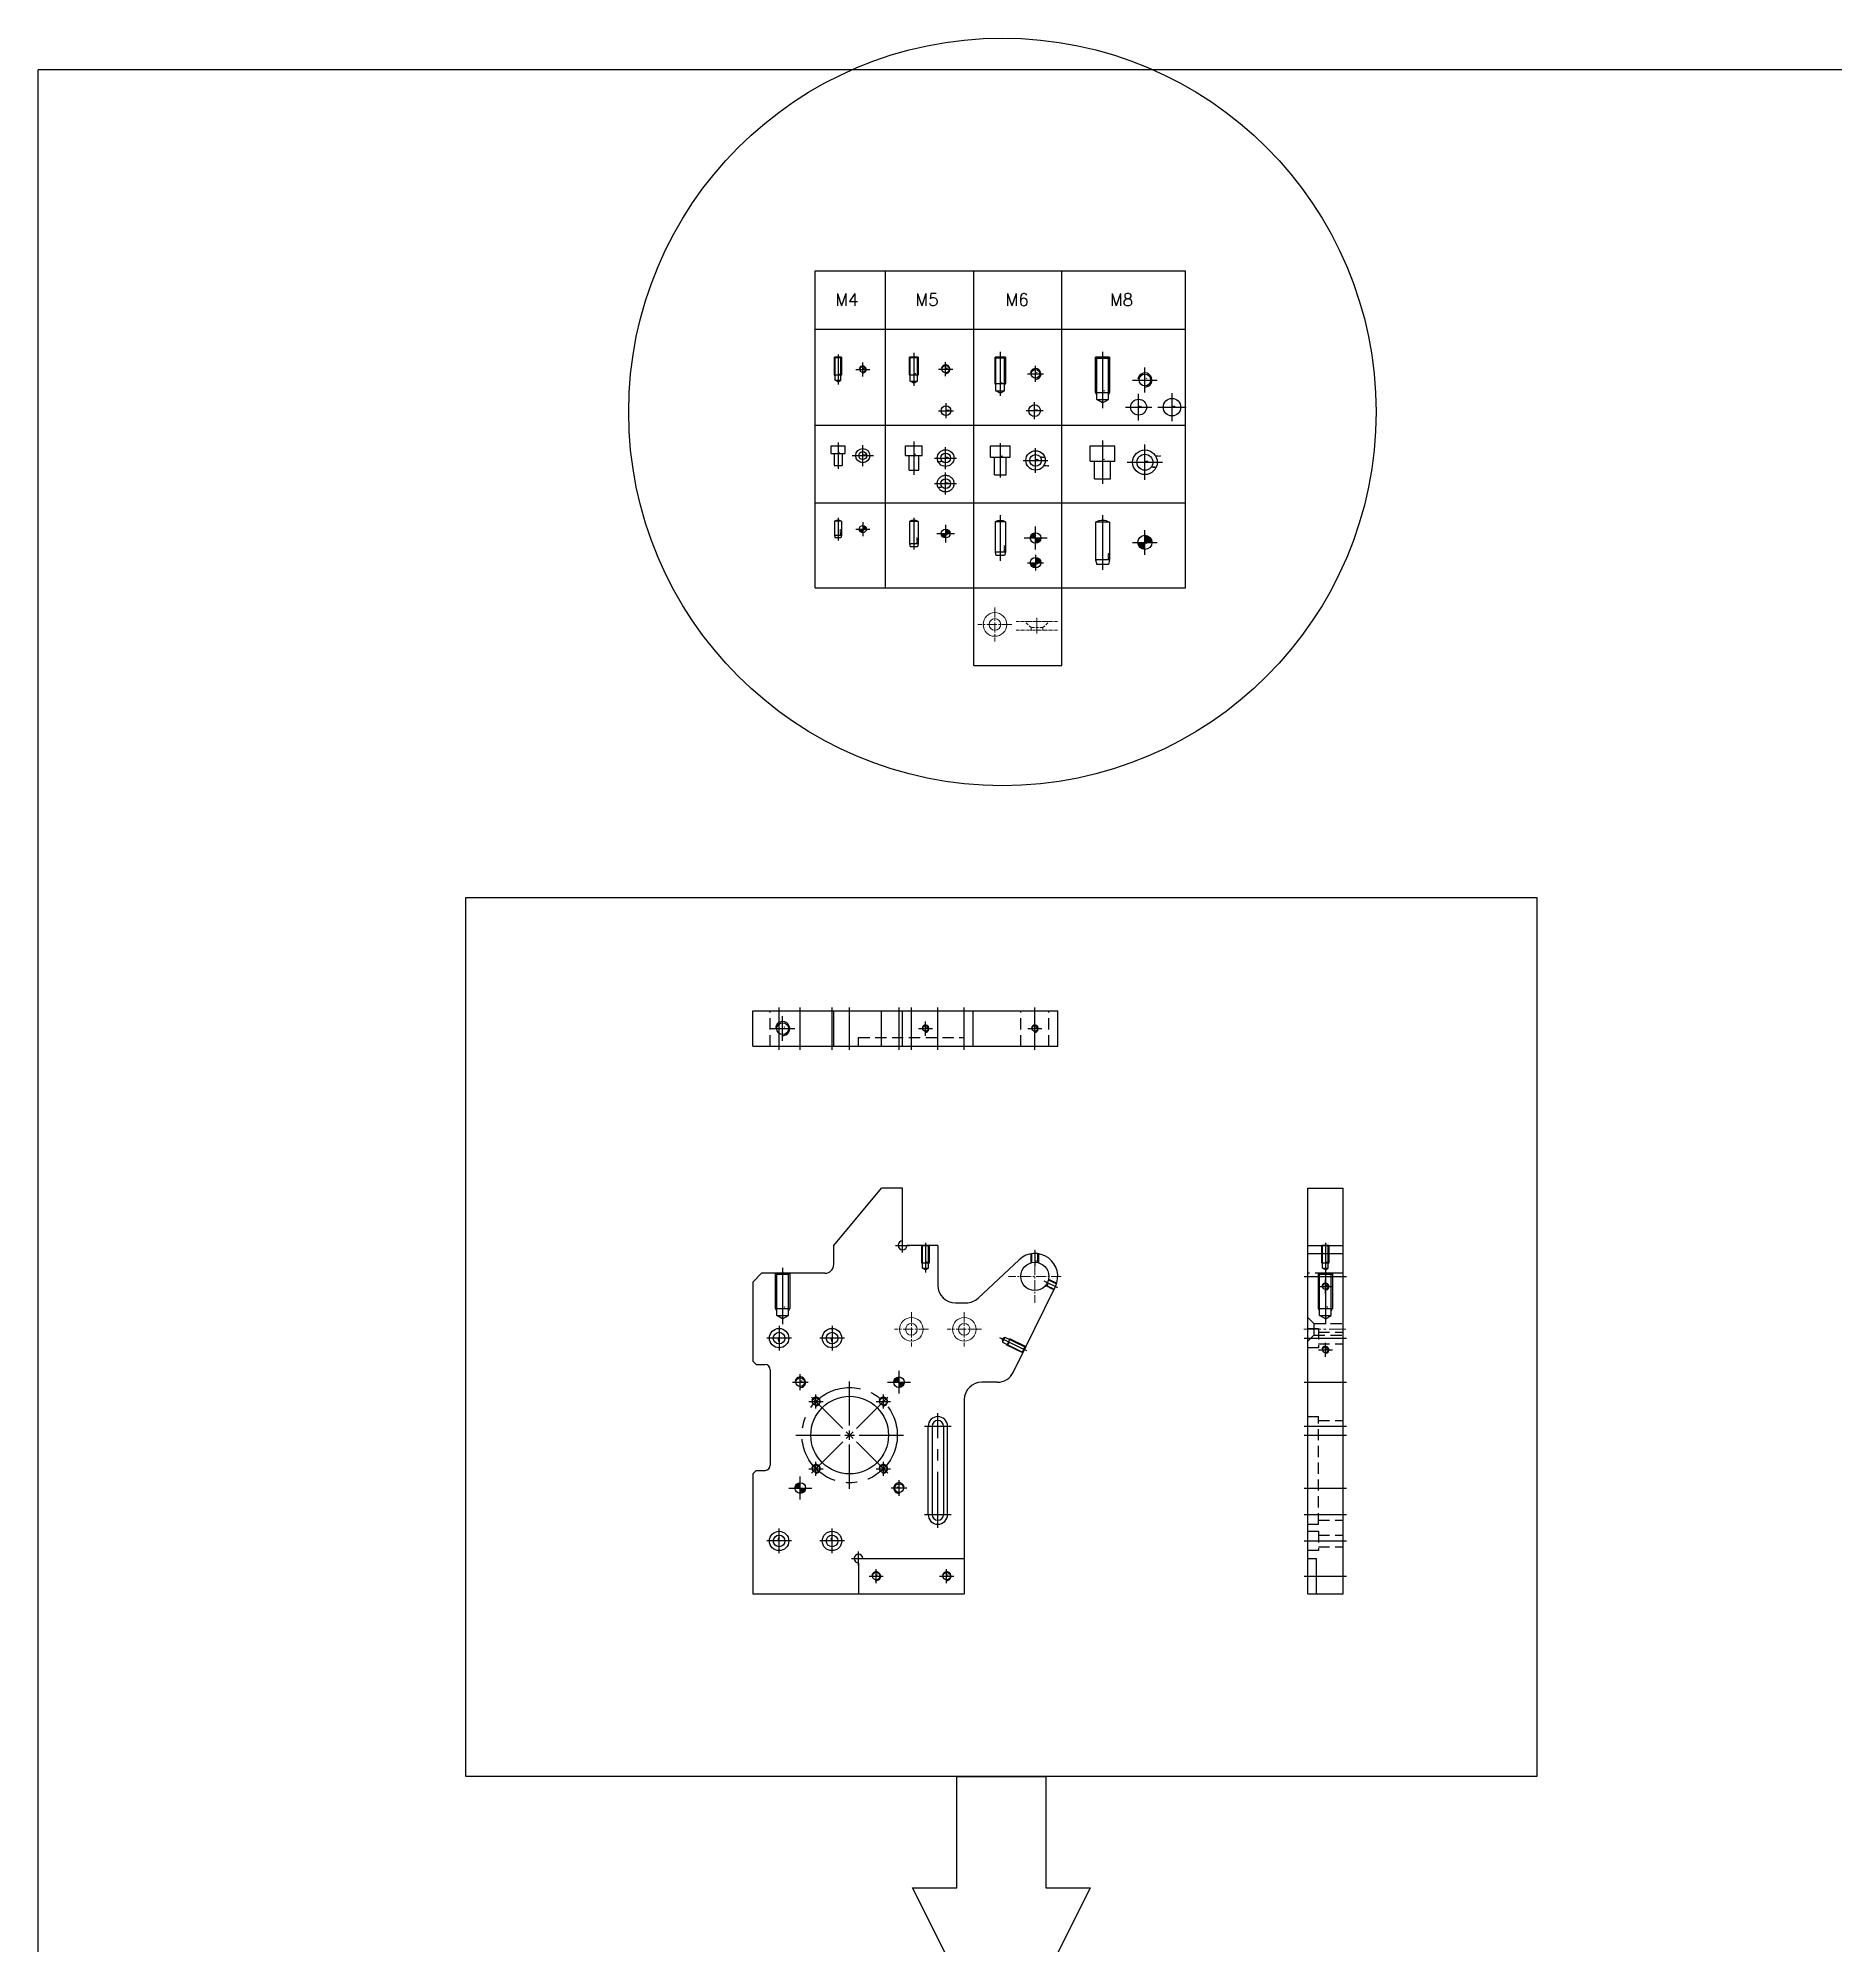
# Model space of a CAD drawing. Header units: millimetres. Extents: x -69 to 11173, y 1341 to 6119.
# Drawn here: x 6790 to 7810, y 4586 to 5668 of the extents above; entities that cross this region are included whole.
import ezdxf

# ---------------------------------------------------------------- set-up
doc = ezdxf.new("R2010")
doc.units = ezdxf.units.MM
for name, pattern in [('CENTER', [50.8, 31.75, -6.35, 6.35, -6.35]), ('CENTER2', [28.575, 19.05, -3.175, 3.175, -3.175]), ('HIDDEN', [9.525, 6.35, -3.175]), ('HIDDEN2', [4.7625, 3.175, -1.5875]), ('PHANTOM', [63.5, 31.75, -6.35, 6.35, -6.35, 6.35, -6.35]), ('PHANTOM2', [31.75, 15.875, -3.175, 3.175, -3.175, 3.175, -3.175])]:
    doc.linetypes.add(name, pattern=pattern)
for name, color, linetype in [('0 [SD 2]', 2, 'HIDDEN'), ('1', 220, 'CENTER'), ('3', 223, 'HIDDEN'), ('4', 3, 'PHANTOM'), ('CL', 1, 'CENTER'), ('O', 7, 'Continuous')]:
    doc.layers.add(name, color=color, linetype=linetype)
for name, color, linetype, lineweight in [('05. 외형선_1', 7, 'Continuous', 20), ('07. Center', 1, 'CENTER2', 13), ('08. Hidden', 2, 'HIDDEN2', 9), ('10. 파단선_1', 6, 'PHANTOM2', 9), ('AM_5', 3, 'Continuous', 25), ('CENTER', 1, 'CENTER', 25)]:
    doc.layers.add(name, color=color, linetype=linetype, lineweight=lineweight)
doc.styles.get("Standard").update_dxf_attribs({"font": 'romans.shx', "bigfont": 'whgtxt.shx'})
doc.dimstyles.get("Standard").update_dxf_attribs({"dimtxt": 0.18, "dimasz": 0.18, "dimexe": 0.18, "dimexo": 0.0625, "dimgap": 0.09, "dimtad": 0, "dimtih": 1, "dimtoh": 1, "dimdec": 4, "dimzin": 0, "dimdsep": 46, "dimtxsty": 'Standard', "dimcen": 0.09, "dimadec": 0, "dimazin": 0, "dimtfac": 1, "dimtdec": 4, "dimtofl": 0, "dimtmove": 0, "dimatfit": 3, "dimfxl": 1, "dimtolj": 1, "dimtzin": 0, "dimarcsym": 0})

# ---------------------------------------------------------------- blocks, each defined once
blk = doc.blocks.new('NC4_LHH')
h = blk.add_hatch(color=3)
h.paths.add_polyline_path([(0, 0), (0, 2, 0.414214), (-2, 0)])
h.paths.add_polyline_path([(2, 0), (0, 0), (0, -2, 0.414214)])
at = {"layer": 'CENTER', "ltscale": 0.3}
for p, q in [((-4.32, 0), (4.32, 0)), ((0, -4.32), (0, 4.32))]:
    blk.add_line(p, q, dxfattribs=at)
at = {"layer": 'O', "color": 3, "linetype": 'ByBlock', "lineweight": -2}
blk.add_circle((0, 0), 2, dxfattribs=at)
blk = doc.blocks.new('*U292')
at = {"layer": 'CL', "color": 0, "transparency": 16777216}
for p, q in [((0, 5.4), (0, 30.5)), ((-30.5, 0), (-5.4, 0)), ((5.4, 0), (30.5, 0)), ((0, -30.5), (0, -5.4))]:
    blk.add_line(p, q, dxfattribs=at)
at = {"layer": 'CL', "color": 0, "linetype": 'Continuous', "transparency": 16777216}
for p, q in [((-2.7, 0), (2.7, 0)), ((0, -2.7), (0, 2.7))]:
    blk.add_line(p, q, dxfattribs=at)
blk = doc.blocks.new('*U293')
at = {"layer": 'CL', "color": 0, "transparency": 16777216}
for p, q in [((0, 5.4), (0, 30.5)), ((-30.5, 0), (-5.4, 0)), ((5.4, 0), (30.5, 0)), ((0, -30.5), (0, -5.4))]:
    blk.add_line(p, q, dxfattribs=at)
at = {"layer": 'CL', "color": 0, "linetype": 'Continuous', "transparency": 16777216}
for p, q in [((-2.7, 0), (2.7, 0)), ((0, -2.7), (0, 2.7))]:
    blk.add_line(p, q, dxfattribs=at)
blk = doc.blocks.new('*D439')
at = {"color": 0, "lineweight": -2, "transparency": 16777216}
for p, q in [((7359.5, 5430), (7359.3, 5429.8)), ((7359.8, 5430), (7359.5, 5430)), ((7356, 5428.2), (7356.2, 5428.2)), ((7356.1, 5428.1), (7356.1, 5428.4))]:
    blk.add_line(p, q, dxfattribs=at)
at = {"color": 0, "transparency": 16777216}
blk.add_solid([(7359.3, 5429.9), (7359.3, 5429.8), (7359, 5429.7)], dxfattribs=at)
at = {"layer": 'Defpoints', "color": 0, "transparency": 16777216}
for p in [(7353.2, 5426.8), (7359, 5429.7)]:
    blk.add_point(p, dxfattribs=at)
at = {"color": 0, "transparency": 16777216, "insert": (7360.7, 5430), "char_height": 0.27, "attachment_point": 5}
blk.add_mtext('\\A1;∅6.6000', dxfattribs=at)
blk = doc.blocks.new('*D440')
at = {"color": 0, "lineweight": -2, "transparency": 16777216}
for p, q in [((7356, 5428.2), (7356.2, 5428.2)), ((7356.1, 5428.1), (7356.1, 5428.4)), ((7361.3, 5425.2), (7361.1, 5425.3)), ((7361.6, 5425.2), (7361.3, 5425.2))]:
    blk.add_line(p, q, dxfattribs=at)
at = {"color": 0, "transparency": 16777216}
blk.add_solid([(7361.1, 5425.4), (7361.1, 5425.3), (7360.8, 5425.5)], dxfattribs=at)
at = {"layer": 'Defpoints', "color": 0, "transparency": 16777216}
for p in [(7351.4, 5431), (7360.8, 5425.5)]:
    blk.add_point(p, dxfattribs=at)
at = {"color": 0, "transparency": 16777216, "insert": (7362.6, 5425.2), "char_height": 0.27, "attachment_point": 5}
blk.add_mtext('\\A1;∅11.0000', dxfattribs=at)
blk = doc.blocks.new('*D441')
at = {"color": 0, "lineweight": -2, "transparency": 16777216}
for p, q in [((7418, 5427.2), (7418.2, 5427.2)), ((7418.1, 5427.1), (7418.1, 5427.3)), ((7422.3, 5424.4), (7422.1, 5424.6)), ((7422.6, 5424.4), (7422.3, 5424.4))]:
    blk.add_line(p, q, dxfattribs=at)
at = {"color": 0, "transparency": 16777216}
blk.add_solid([(7422.1, 5424.6), (7422, 5424.5), (7421.8, 5424.7)], dxfattribs=at)
at = {"layer": 'Defpoints', "color": 0, "transparency": 16777216}
for p in [(7414.4, 5429.7), (7421.8, 5424.7)]:
    blk.add_point(p, dxfattribs=at)
at = {"color": 0, "transparency": 16777216, "insert": (7423.5, 5424.4), "char_height": 0.27, "attachment_point": 5}
blk.add_mtext('\\A1;∅9.0000', dxfattribs=at)
blk = doc.blocks.new('*D442')
at = {"color": 0, "lineweight": -2, "transparency": 16777216}
for p, q in [((7424.8, 5430.7), (7424.5, 5430.6)), ((7425, 5430.7), (7424.8, 5430.7)), ((7418, 5427.2), (7418.2, 5427.2)), ((7418.1, 5427.1), (7418.1, 5427.3))]:
    blk.add_line(p, q, dxfattribs=at)
at = {"color": 0, "transparency": 16777216}
blk.add_solid([(7424.5, 5430.6), (7424.5, 5430.6), (7424.3, 5430.5)], dxfattribs=at)
at = {"layer": 'Defpoints', "color": 0, "transparency": 16777216}
for p in [(7424.3, 5430.5), (7411.9, 5423.9)]:
    blk.add_point(p, dxfattribs=at)
at = {"color": 0, "transparency": 16777216, "insert": (7426.1, 5430.7), "char_height": 0.27, "attachment_point": 5}
blk.add_mtext('\\A1;∅14.0000', dxfattribs=at)
blk = doc.blocks.new('*D443')
at = {"color": 0, "linetype": 'ByBlock', "lineweight": -2, "transparency": 16777216}
for p, q in [((7302.3, 5413), (7302.5, 5413)), ((7302.5, 5413), (7302.7, 5413.2))]:
    blk.add_line(p, q, dxfattribs=at)
at = {"color": 0, "lineweight": -2, "transparency": 16777216}
for p, q in [((7305, 5415.1), (7305.2, 5415.1)), ((7305.1, 5415), (7305.1, 5415.2))]:
    blk.add_line(p, q, dxfattribs=at)
at = {"color": 0, "transparency": 16777216}
blk.add_solid([(7302.7, 5413.2), (7302.8, 5413.2), (7303, 5413.4)], dxfattribs=at)
at = {"layer": 'Defpoints', "color": 0, "transparency": 16777216}
for p in [(7303, 5413.4), (7307.2, 5416.8)]:
    blk.add_point(p, dxfattribs=at)
at = {"color": 0, "transparency": 16777216, "insert": (7301.3, 5413), "char_height": 0.27, "attachment_point": 5}
blk.add_mtext('\\A1;∅5.5000', dxfattribs=at)
blk = doc.blocks.new('*D444')
at = {"color": 0, "linetype": 'ByBlock', "lineweight": -2, "transparency": 16777216}
for p, q in [((7302.2, 5427.6), (7302.4, 5427.6)), ((7302.4, 5427.6), (7302.7, 5427.8))]:
    blk.add_line(p, q, dxfattribs=at)
at = {"color": 0, "lineweight": -2, "transparency": 16777216}
for p, q in [((7305, 5429.6), (7305.2, 5429.6)), ((7305.1, 5429.4), (7305.1, 5429.7))]:
    blk.add_line(p, q, dxfattribs=at)
at = {"color": 0, "transparency": 16777216}
blk.add_solid([(7302.6, 5427.8), (7302.7, 5427.8), (7302.9, 5428)], dxfattribs=at)
at = {"layer": 'Defpoints', "color": 0, "transparency": 16777216}
for p in [(7307.3, 5431.2), (7302.9, 5428)]:
    blk.add_point(p, dxfattribs=at)
at = {"color": 0, "transparency": 16777216, "insert": (7301.2, 5427.6), "char_height": 0.27, "attachment_point": 5}
blk.add_mtext('\\A1;∅5.5000', dxfattribs=at)

msp = doc.modelspace()

# ---------------------------------------------------------------- hatches: boundary and pattern name
h = msp.add_hatch(color=256)
h.paths.add_polyline_path([(7258.10001, 5391.27263), (7258.10001, 5389.27263), (7260.10001, 5389.27263, 0.4142135624)])
h.paths.add_polyline_path([(7258.10001, 5389.27263), (7256.10001, 5389.27263, 0.4142135624), (7258.10001, 5387.27263)])
h.paths.add_polyline_path([(7258.37959, 5389.53308), (7259.10182, 5389.53308), (7259.10182, 5390.03308), (7258.37959, 5390.03308)], flags=24)
h = msp.add_hatch(color=256)
h.paths.add_polyline_path([(7305.10001, 5389.27263), (7305.10001, 5386.77263), (7307.60001, 5386.77263, 0.4142135624)])
h.paths.add_polyline_path([(7305.10001, 5386.77263), (7302.60001, 5386.77263, 0.4142135624), (7305.10001, 5384.27263)])
h.paths.add_polyline_path([(7305.44949, 5387.09819), (7306.35227, 5387.09819), (7306.35227, 5387.72319), (7305.44949, 5387.72319)], flags=24)
h = msp.add_hatch(color=256)
h.paths.add_polyline_path([(7418.10001, 5385.77263), (7418.10001, 5381.77263), (7422.10001, 5381.77263, 0.4142135624)])
h.paths.add_polyline_path([(7418.10001, 5381.77263), (7414.10001, 5381.77263, 0.4142135624), (7418.10001, 5377.77263)])
h.paths.add_polyline_path([(7418.65918, 5382.29353), (7420.10362, 5382.29353), (7420.10362, 5383.29353), (7418.65918, 5383.29353)], flags=24)
h = msp.add_hatch(color=256)
h.paths.add_polyline_path([(7356.10001, 5373.24877), (7356.10001, 5370.24877), (7359.10001, 5370.24877, 0.4142135624)])
h.paths.add_polyline_path([(7356.10001, 5370.24877), (7353.10001, 5370.24877, 0.4142135624), (7356.10001, 5367.24877)])
h.paths.add_polyline_path([(7356.51939, 5370.63945), (7357.60272, 5370.63945), (7357.60272, 5371.38945), (7356.51939, 5371.38945)], flags=24)

# ---------------------------------------------------------------- linework, layer by layer
at = {"color": 1}
for p in [(7948.0771, 5649.67959), (6790.49777, 1341.16865)]:
    msp.add_line(p, (6790.49777, 5649.67959), dxfattribs=at)
at = {"color": 8}
for p, q in [((7231.06949, 5355.93867), (7231.06949, 5535.64953)), ((7271.06949, 5355.93867), (7271.06949, 5535.64953)), ((7321.06949, 5311.87419), (7321.06949, 5535.64953)), ((7371.06949, 5311.87419), (7371.06949, 5535.64953)), ((7441.06949, 5355.93867), (7441.06949, 5535.64953))]:
    msp.add_line(p, q, dxfattribs=at)
for p, q in [((7231.06949, 5535.64953), (7441.06949, 5535.64953)), ((7231.06949, 5502.69578), (7441.06949, 5502.69578)), ((7242.47501, 5486.41178), (7242.10001, 5486.77263)), ((7246.10001, 5486.77263), (7242.10001, 5486.77263)), ((7242.10001, 5486.77263), (7246.10001, 5486.77263)), ((7245.72501, 5486.41178), (7242.47501, 5486.41178)), ((7242.47501, 5473.77263), (7242.47501, 5486.41178)), ((7246.10001, 5486.77263), (7245.72501, 5486.41178)), ((7245.72501, 5473.77263), (7245.72501, 5486.41178)), ((7285.03302, 5486.32157), (7284.60001, 5486.77263)), ((7289.60001, 5486.77263), (7284.60001, 5486.77263)), ((7284.60001, 5486.77263), (7289.60001, 5486.77263)), ((7289.167, 5486.32157), (7285.03302, 5486.32157)), ((7285.03302, 5473.27263), (7285.03302, 5486.32157)), ((7289.60001, 5486.77263), (7289.167, 5486.32157)), ((7289.167, 5473.27263), (7289.167, 5486.32157)), ((7333.64128, 5486.23136), (7333.10001, 5486.77263)), ((7339.10001, 5486.77263), (7333.10001, 5486.77263)), ((7333.10001, 5486.77263), (7339.10001, 5486.77263)), ((7333.64128, 5467.77263), (7333.64128, 5486.23136)), ((7338.55874, 5486.23136), (7333.64128, 5486.23136)), ((7339.10001, 5486.77263), (7338.55874, 5486.23136)), ((7338.55874, 5467.77263), (7338.55874, 5486.23136)), ((7398.10001, 5486.77263), (7390.10001, 5486.77263)), ((7390.10001, 5486.77263), (7398.10001, 5486.77263)), ((7390.77659, 5486.05094), (7390.10001, 5486.77263)), ((7397.42343, 5486.05094), (7390.77659, 5486.05094)), ((7390.77659, 5462.77263), (7390.77659, 5486.05094)), ((7398.10001, 5486.77263), (7397.42343, 5486.05094)), ((7397.42343, 5462.77263), (7397.42343, 5486.05094)), ((7242.10001, 5476.77263), (7246.10001, 5476.77263)), ((7244.10001, 5472.83929), (7242.47501, 5473.77263)), ((7242.47501, 5473.77263), (7245.72501, 5473.77263)), ((7244.10001, 5472.83929), (7245.72501, 5473.77263)), ((7284.60001, 5476.77263), (7289.60001, 5476.77263)), ((7287.10001, 5472.10596), (7285.03302, 5473.27263)), ((7285.03302, 5473.27263), (7289.167, 5473.27263)), ((7287.10001, 5472.10596), (7289.167, 5473.27263)), ((7333.10001, 5471.77263), (7339.10001, 5471.77263)), ((7333.64128, 5467.77263), (7338.55874, 5467.77263)), ((7336.10001, 5466.37263), (7333.64128, 5467.77263)), ((7336.10001, 5466.37263), (7338.55874, 5467.77263)), ((7390.10001, 5466.77263), (7398.10001, 5466.77263)), ((7390.77659, 5462.77263), (7397.42343, 5462.77263)), ((7394.10001, 5460.90596), (7390.77659, 5462.77263)), ((7394.10001, 5460.90596), (7397.42343, 5462.77263)), ((7231.06949, 5448.17534), (7441.06949, 5448.17534)), ((7240.10001, 5436.49547), (7248.10001, 5436.49547)), ((7240.10001, 5432.09547), (7240.10001, 5436.49547)), ((7240.10001, 5432.09547), (7248.10001, 5432.09547)), ((7241.85001, 5432.09547), (7241.85001, 5425.4288)), ((7246.35001, 5432.09547), (7246.35001, 5425.4288)), ((7248.10001, 5432.09547), (7248.10001, 5436.49547)), ((7282.35001, 5431.09547), (7282.35001, 5436.49547)), ((7282.35001, 5436.49547), (7291.85001, 5436.49547)), ((7282.35001, 5431.09547), (7291.85001, 5431.09547)), ((7284.35001, 5422.76213), (7284.35001, 5431.09547)), ((7289.85001, 5422.76213), (7289.85001, 5431.09547)), ((7291.85001, 5431.09547), (7291.85001, 5436.49547)), ((7330.60001, 5436.49547), (7341.60001, 5436.49547)), ((7330.60001, 5429.99547), (7330.60001, 5436.49547)), ((7330.60001, 5429.99547), (7341.60001, 5429.99547)), ((7332.80001, 5419.99547), (7332.80001, 5429.99547)), ((7339.40001, 5419.99547), (7339.40001, 5429.99547)), ((7341.60001, 5429.99547), (7341.60001, 5436.49547)), ((7387.10001, 5436.49547), (7401.10001, 5436.49547)), ((7387.10001, 5427.89547), (7387.10001, 5436.49547)), ((7401.10001, 5427.89547), (7401.10001, 5436.49547)), ((7241.85001, 5425.4288), (7246.35001, 5425.4288)), ((7284.35001, 5422.76213), (7289.85001, 5422.76213)), ((7332.80001, 5419.99547), (7339.40001, 5419.99547)), ((7387.10001, 5427.89547), (7401.10001, 5427.89547)), ((7389.60001, 5417.89547), (7389.60001, 5427.89547)), ((7398.60001, 5417.89547), (7398.60001, 5427.89547)), ((7389.60001, 5417.89547), (7398.60001, 5417.89547)), ((7231.06949, 5404.11087), (7441.06949, 5404.11087)), ((7242.10001, 5393.73673), (7242.10001, 5385.60596)), ((7246.10001, 5393.73673), (7242.10001, 5393.73673)), ((7246.10001, 5393.73673), (7246.10001, 5385.60596)), ((7284.60001, 5393.60275), (7284.60001, 5380.93929)), ((7289.60001, 5393.60275), (7284.60001, 5393.60275)), ((7289.60001, 5393.60275), (7289.60001, 5380.93929)), ((7333.10001, 5393.46878), (7333.10001, 5376.27263)), ((7339.10001, 5393.46878), (7333.10001, 5393.46878)), ((7339.10001, 5393.46878), (7339.10001, 5376.27263)), ((7398.10001, 5393.20083), (7390.10001, 5393.20083)), ((7390.10001, 5393.20083), (7390.10001, 5371.93929)), ((7398.10001, 5393.20083), (7398.10001, 5371.93929)), ((7246.10001, 5385.60596), (7242.10001, 5385.60596)), ((7242.10001, 5385.60596), (7242.45728, 5384.27263)), ((7245.74274, 5384.27263), (7242.45728, 5384.27263)), ((7246.10001, 5385.60596), (7245.74274, 5384.27263)), ((7289.60001, 5380.93929), (7284.60001, 5380.93929)), ((7284.60001, 5380.93929), (7285.04659, 5379.27263)), ((7289.15343, 5379.27263), (7285.04659, 5379.27263)), ((7289.60001, 5380.93929), (7289.15343, 5379.27263)), ((7333.10001, 5376.27263), (7333.63591, 5374.27263)), ((7339.10001, 5376.27263), (7333.10001, 5376.27263)), ((7339.10001, 5376.27263), (7338.56411, 5374.27263)), ((7338.56411, 5374.27263), (7333.63591, 5374.27263)), ((7398.10001, 5371.93929), (7390.10001, 5371.93929)), ((7390.10001, 5371.93929), (7390.81454, 5369.27263)), ((7397.38548, 5369.27263), (7390.81454, 5369.27263)), ((7398.10001, 5371.93929), (7397.38548, 5369.27263)), ((7231.06949, 5355.93867), (7441.06949, 5355.93867)), ((7321.06949, 5311.87419), (7371.06949, 5311.87419)), ((7195.67683, 5096.08659), (7195.67683, 5116.08659)), ((7195.67683, 5116.08659), (7368.67683, 5116.08659)), ((7241.67683, 5096.08659), (7241.67683, 5116.08659)), ((7268.67683, 5096.08659), (7268.67683, 5116.08659)), ((7280.67683, 5096.08659), (7280.67683, 5116.08659)), ((7300.67683, 5096.08659), (7300.67683, 5116.08659)), ((7320.67683, 5096.08659), (7320.67683, 5116.08659)), ((7368.67683, 5096.08659), (7368.67683, 5116.08659)), ((7195.67683, 5096.08659), (7368.67683, 5096.08659)), ((7241.67683, 4983.20148), (7268.67683, 5015.60148)), ((7280.67683, 5015.60148), (7268.67683, 5015.60148)), ((7280.67683, 4985.70148), (7280.67683, 5015.60148)), ((7510.45165, 4785.60148), (7510.45165, 5015.60148)), ((7510.45165, 5015.60148), (7530.45165, 5015.60148)), ((7530.45165, 4785.60148), (7530.45165, 5015.60148)), ((7241.67683, 4972.40148), (7241.67683, 4983.20148)), ((7300.67683, 4983.20148), (7283.17683, 4983.20148)), ((7292.05183, 4982.84064), (7291.67683, 4983.20148)), ((7295.67683, 4983.20148), (7291.67683, 4983.20148)), ((7291.67683, 4983.20148), (7295.67683, 4983.20148)), ((7295.30183, 4982.84064), (7292.05183, 4982.84064)), ((7292.05183, 4970.20148), (7292.05183, 4982.84064)), ((7295.67683, 4983.20148), (7295.30183, 4982.84064)), ((7295.30183, 4970.20148), (7295.30183, 4982.84064)), ((7354.05187, 4973.43471), (7354.05187, 4978.49952)), ((7357.30187, 4973.4347), (7357.30187, 4978.49951)), ((7518.82665, 4982.84064), (7518.45165, 4983.20148)), ((7522.45165, 4983.20148), (7518.45165, 4983.20148)), ((7518.45165, 4983.20148), (7522.45165, 4983.20148)), ((7522.07665, 4982.84064), (7518.82665, 4982.84064)), ((7518.82665, 4970.20148), (7518.82665, 4982.84064)), ((7522.45165, 4983.20148), (7522.07665, 4982.84064)), ((7522.07665, 4970.20148), (7522.07665, 4982.84064)), ((7200.67683, 4967.40148), (7195.67683, 4962.40148)), ((7236.67683, 4967.40148), (7200.67683, 4967.40148)), ((7216.67683, 4967.40148), (7208.67683, 4967.40148)), ((7208.67683, 4967.40148), (7216.67683, 4967.40148)), ((7209.35341, 4966.67979), (7208.67683, 4967.40148)), ((7216.00025, 4966.67979), (7209.35341, 4966.67979)), ((7209.35341, 4943.40148), (7209.35341, 4966.67979)), ((7216.67683, 4967.40148), (7216.00025, 4966.67979)), ((7216.00025, 4943.40148), (7216.00025, 4966.67979)), ((7291.67683, 4973.20148), (7295.67683, 4973.20148)), ((7293.67683, 4969.26815), (7292.05183, 4970.20148)), ((7292.05183, 4970.20148), (7295.30183, 4970.20148)), ((7293.67683, 4969.26815), (7295.30183, 4970.20148)), ((7323.56211, 4953.30335), (7346.7834, 4975.08341)), ((7524.45165, 4967.40148), (7516.45165, 4967.40148)), ((7516.45165, 4967.40148), (7524.45165, 4967.40148)), ((7517.12824, 4966.67979), (7516.45165, 4967.40148)), ((7523.77507, 4966.67979), (7517.12824, 4966.67979)), ((7517.12824, 4943.40148), (7517.12824, 4966.67979)), ((7518.45165, 4973.20148), (7522.45165, 4973.20148)), ((7520.45165, 4969.26815), (7518.82665, 4970.20148)), ((7518.82665, 4970.20148), (7522.07665, 4970.20148)), ((7520.45165, 4969.26815), (7522.07665, 4970.20148)), ((7524.45165, 4967.40148), (7523.77507, 4966.67979)), ((7523.77507, 4943.40148), (7523.77507, 4966.67979)), ((7195.67683, 4962.40148), (7195.67683, 4917.60148)), ((7343.42364, 4911.19109), (7367.34417, 4959.86798)), ((7361.99035, 4960.6883), (7366.62748, 4958.40956)), ((7363.42374, 4963.60513), (7367.96935, 4961.37137)), ((7208.67683, 4947.40148), (7216.67683, 4947.40148)), ((7209.35341, 4943.40148), (7216.00025, 4943.40148)), ((7212.67683, 4941.53481), (7209.35341, 4943.40148)), ((7212.67683, 4941.53481), (7216.00025, 4943.40148)), ((7516.45165, 4947.40148), (7524.45165, 4947.40148)), ((7517.12824, 4943.40148), (7523.77507, 4943.40148)), ((7520.45165, 4941.53481), (7517.12824, 4943.40148)), ((7520.45165, 4941.53481), (7523.77507, 4943.40148)), ((7337.19761, 4930.11356), (7338.75195, 4931.16034)), ((7337.19761, 4930.11356), (7337.31858, 4928.2435)), ((7338.75195, 4931.16034), (7337.31858, 4928.2435)), ((7337.31858, 4928.2435), (7348.66209, 4922.66918)), ((7338.75195, 4931.16034), (7350.09545, 4925.58602)), ((7341.6098, 4930.17379), (7339.84566, 4926.58384)), ((7348.66209, 4922.66918), (7350.09545, 4925.58602)), ((7348.82055, 4922.17348), (7348.66209, 4922.66918)), ((7348.82055, 4922.17348), (7350.5847, 4925.76343)), ((7350.5847, 4925.76343), (7348.82055, 4922.17348)), ((7350.09545, 4925.58602), (7350.5847, 4925.76343)), ((7197.67683, 4915.60148), (7195.67683, 4917.60148)), ((7197.67683, 4915.60148), (7202.67683, 4915.60148)), ((7205.67683, 4912.60148), (7205.67683, 4858.60148)), ((7334.44876, 4905.60148), (7325.67683, 4905.60148)), ((7315.67683, 4895.60148), (7315.67683, 4785.60148)), ((7295.17683, 4830.60148), (7295.17683, 4880.60148)), ((7297.37683, 4880.60148), (7297.37683, 4830.60148)), ((7303.97683, 4880.60148), (7303.97683, 4830.60148)), ((7306.17683, 4830.60148), (7306.17683, 4880.60148)), ((7197.67683, 4855.60148), (7195.67683, 4853.60148)), ((7195.67683, 4853.60148), (7195.67683, 4785.60148)), ((7197.67683, 4855.60148), (7202.67683, 4855.60148)), ((7255.67683, 4803.10148), (7255.67683, 4785.60148)), ((7258.17683, 4805.60148), (7315.67683, 4805.60148)), ((7510.45165, 4805.60148), (7515.45165, 4805.60148)), ((7515.45165, 4785.60148), (7515.45165, 4805.60148)), ((7195.67683, 4785.60148), (7315.67683, 4785.60148)), ((7510.45165, 4785.60148), (7530.45165, 4785.60148))]:
    msp.add_line(p, q)
at = {"color": 3}
msp.add_lwpolyline([(7033.07899, 5180.38124), (7640.35303, 5180.38124), (7640.35303, 4681.9759), (7033.07899, 4681.9759)], close=True, dxfattribs=at)
at = {"color": 5}
msp.add_lwpolyline([(7361.89167, 4681.9759), (7361.89167, 4618.92243), (7387.06733, 4618.92243), (7336.71601, 4518.21978), (7286.36468, 4618.92243), (7311.54035, 4618.92243), (7311.54035, 4681.9759)], close=True, dxfattribs=at)
at = {"color": 3}
msp.add_circle((7337.29341, 5455.74734), 211.91293, dxfattribs=at)
for centre, radius in [((7258.10001, 5479.80596), 1.63916), ((7305.10001, 5479.93929), 2.06699), ((7356.10001, 5477.32263), 2.45873), ((7418.10001, 5473.83929), 3.32342), ((7414.51633, 5458.44653), 4.5), ((7433.46261, 5458.44453), 5), ((7305.31074, 5456.41216), 2.75), ((7355.5612, 5456.46775), 3.3), ((7258.10001, 5430.96213), 4), ((7258.10001, 5430.96213), 4), ((7258.10001, 5430.96213), 2.25), ((7305.10001, 5429.5788), 4.75), ((7305.10001, 5429.5788), 2.75), ((7356.10001, 5428.24547), 5.5), ((7356.10001, 5428.24547), 3.3), ((7418.10001, 5427.19547), 7), ((7418.10001, 5427.19547), 4.5), ((7305.10001, 5415.08613), 2.75), ((7258.10001, 5389.27263), 2), ((7305.10001, 5386.77263), 2.5), ((7418.10001, 5381.77263), 4), ((7356.10001, 5370.24877), 3), ((7212.67683, 5106.08659), 3.32342), ((7293.67683, 5106.08659), 1.63916), ((7355.67683, 5106.08659), 1.63916), ((7355.67683, 4965.60148), 8), ((7520.45165, 4959.86798), 1.63916), ((7210.67683, 4930.60148), 5.5), ((7210.67683, 4930.60148), 3.3), ((7240.67683, 4930.60148), 5.5), ((7240.67683, 4930.60148), 3.3), ((7520.45165, 4923.96845), 1.63916), ((7222.67683, 4905.60148), 2.45873), ((7250.67683, 4875.60148), 22), ((7231.58494, 4894.69336), 2.06699), ((7269.76871, 4894.69336), 2.06699), ((7231.58494, 4856.5096), 2.06699), ((7269.76871, 4856.5096), 2.06699), ((7278.67683, 4845.60148), 2.45873), ((7210.67683, 4815.60148), 5.5), ((7210.67683, 4815.60148), 3.3), ((7240.67683, 4815.60148), 5.5), ((7240.67683, 4815.60148), 3.3), ((7265.67683, 4795.60148), 2.06699), ((7305.67683, 4795.60148), 2.06699)]:
    msp.add_circle(centre, radius)
for centre, radius, start, end in [((7244.10001, 5390.27263), 4, 60, 120), ((7287.10001, 5389.27263), 5, 60, 120), ((7336.10001, 5388.27263), 6, 60, 120), ((7394.10001, 5386.27263), 8, 60, 120), ((7280.67683, 4983.20148), 2.5, 90, 0), ((7355.67683, 4965.60148), 13, 333.82982759, 133.16566054), ((7236.67683, 4972.40148), 5, 270, 0), ((7316.72101, 4960.59713), 10, 270, 313.16566054), ((7202.67683, 4912.60148), 3, 0, 90), ((7334.44876, 4915.60148, 0), 10, 270, 333.82982759), ((7325.67683, 4895.60148), 10, 90, 180), ((7300.67683, 4880.60148), 5.5, 0, 180), ((7300.67683, 4880.60148), 3.3, 0, 180), ((7202.67683, 4858.60148), 3, 270, 0), ((7300.67683, 4830.60148), 5.5, 180, 0), ((7300.67683, 4830.60148), 3.3, 180, 0), ((7255.67683, 4805.60148), 2.5, 360, 270)]:
    msp.add_arc(centre, radius, start, end)
at = {"layer": '0 [SD 2]'}
for p, q in [((7205.67683, 5096.08659), (7205.67683, 5116.08659)), ((7347.67683, 5096.08659), (7347.67683, 5116.08659)), ((7363.67683, 5096.08659), (7363.67683, 5116.08659)), ((7255.67683, 5096.08659), (7255.67683, 5101.08659)), ((7255.67683, 5101.08659), (7315.67683, 5101.08659)), ((7315.67683, 5096.08659), (7315.67683, 5101.08659)), ((7530.45165, 4967.40148), (7510.45165, 4967.40148)), ((7513.85165, 4938.89713), (7510.45165, 4942.29713)), ((7510.45165, 4936.10148), (7516.45165, 4936.10148)), ((7513.85165, 4932.29713), (7510.45165, 4928.89713)), ((7513.85165, 4938.89713), (7513.85165, 4932.29713)), ((7513.85165, 4938.89713), (7530.45165, 4938.89713)), ((7513.85165, 4932.29713), (7530.45165, 4932.29713)), ((7516.45165, 4936.10148), (7516.45165, 4925.10148)), ((7516.45165, 4933.90148), (7530.45165, 4933.90148)), ((7516.45165, 4925.10148), (7510.45165, 4925.10148)), ((7516.45165, 4927.30148), (7530.45165, 4927.30148)), ((7510.45165, 4886.10148), (7516.45165, 4886.10148)), ((7516.45165, 4825.10148), (7516.45165, 4886.10148)), ((7516.45165, 4883.90148), (7530.45165, 4883.90148)), ((7510.45165, 4825.10148), (7516.45165, 4825.10148)), ((7516.45165, 4827.30148), (7530.45165, 4827.30148)), ((7510.45165, 4821.10148), (7516.45165, 4821.10148)), ((7516.45165, 4821.10148), (7516.45165, 4810.10148)), ((7516.45165, 4818.90148), (7530.45165, 4818.90148)), ((7516.45165, 4810.10148), (7510.45165, 4810.10148)), ((7516.45165, 4812.30148), (7530.45165, 4812.30148))]:
    msp.add_line(p, q, dxfattribs=at)
at = {"layer": '05. 외형선_1'}
for centre, radius in [((7333.04025, 5335.23083), 6.7), ((7333.04025, 5335.23083), 3.3), ((7285.67683, 4935.59713), 6.7), ((7285.67683, 4935.59713), 3.3), ((7315.67683, 4935.59713), 6.7), ((7315.67683, 4935.59713), 3.3)]:
    msp.add_circle(centre, radius, dxfattribs=at)
at = {"layer": '07. Center', "ltscale": 0.3}
for p, q in [((7333.04025, 5344.89824), (7333.04025, 5325.56341)), ((7342.70766, 5335.23083), (7323.37283, 5335.23083)), ((7355.67683, 4980.60148), (7355.67683, 4950.60148)), ((7370.67683, 4965.60148), (7340.67683, 4965.60148)), ((7285.67683, 4945.26455), (7285.67683, 4925.92972)), ((7315.67683, 4945.26455), (7315.67683, 4925.92972)), ((7295.34424, 4935.59713), (7276.00941, 4935.59713)), ((7325.34424, 4935.59713), (7306.00941, 4935.59713))]:
    msp.add_line(p, q, dxfattribs=at)
at = {"layer": '07. Center', "ltscale": 0.5}
for p, q in [((7356.88167, 5339.02434), (7356.88167, 5330.02434)), ((7508.25165, 4935.59713), (7532.37896, 4935.59713))]:
    msp.add_line(p, q, dxfattribs=at)
at = {"layer": '08. Hidden', "ltscale": 0.5}
for p, q in [((7363.58167, 5336.82434), (7350.18167, 5336.82434)), ((7353.58167, 5333.42434), (7350.18167, 5336.82434)), ((7360.18167, 5333.42434), (7353.58167, 5333.42434)), ((7353.58167, 5333.42434), (7353.58167, 5332.02434)), ((7360.18167, 5333.42434), (7363.58167, 5336.82434)), ((7360.18167, 5333.42434), (7360.18167, 5332.02434))]:
    msp.add_line(p, q, dxfattribs=at)
at = {"layer": '1', "linetype": 'ByBlock'}
for p, q in [((7242.10001, 5476.77263), (7242.10001, 5486.77263)), ((7246.10001, 5486.77263), (7246.10001, 5476.77263)), ((7284.60001, 5476.77263), (7284.60001, 5486.77263)), ((7289.60001, 5486.77263), (7289.60001, 5476.77263)), ((7333.10001, 5471.77263), (7333.10001, 5486.77263)), ((7339.10001, 5486.77263), (7339.10001, 5471.77263)), ((7390.10001, 5466.77263), (7390.10001, 5486.77263)), ((7398.10001, 5486.77263), (7398.10001, 5466.77263)), ((7242.46085, 5476.14761), (7242.10001, 5476.77263)), ((7245.73917, 5476.14761), (7246.10001, 5476.77263)), ((7285.03302, 5475.99137), (7284.60001, 5476.77263)), ((7289.167, 5475.99136), (7289.60001, 5476.77263)), ((7333.64128, 5470.8351), (7333.10001, 5471.77263)), ((7338.55874, 5470.8351), (7339.10001, 5471.77263)), ((7390.77659, 5465.52259), (7390.10001, 5466.77263)), ((7397.42343, 5465.52259), (7398.10001, 5466.77263)), ((7291.67683, 4973.20148), (7291.67683, 4983.20148)), ((7295.67683, 4983.20148), (7295.67683, 4973.20148)), ((7353.67687, 4973.34746), (7353.67687, 4978.44672)), ((7357.67687, 4978.44671), (7357.67687, 4973.34744)), ((7518.45165, 4973.20148), (7518.45165, 4983.20148)), ((7522.45165, 4983.20148), (7522.45165, 4973.20148)), ((7208.67683, 4947.40148), (7208.67683, 4967.40148)), ((7216.67683, 4967.40148), (7216.67683, 4947.40148)), ((7292.03767, 4972.57646), (7291.67683, 4973.20148)), ((7295.31598, 4972.57646), (7295.67683, 4973.20148)), ((7516.45165, 4947.40148), (7516.45165, 4967.40148)), ((7518.8125, 4972.57646), (7518.45165, 4973.20148)), ((7522.09081, 4972.57646), (7522.45165, 4973.20148)), ((7524.45165, 4967.40148), (7524.45165, 4947.40148)), ((7366.4621, 4958.073), (7361.74665, 4960.39022)), ((7363.51081, 4963.98017), (7368.08735, 4961.73121)), ((7209.35341, 4946.15145), (7208.67683, 4947.40148)), ((7216.00025, 4946.15145), (7216.67683, 4947.40148)), ((7517.12824, 4946.15145), (7516.45165, 4947.40148)), ((7523.77507, 4946.15145), (7524.45165, 4947.40148)), ((7339.44386, 4927.18334), (7339.84566, 4926.58384)), ((7348.82055, 4922.17348), (7339.84566, 4926.58384)), ((7340.88971, 4930.1256), (7341.6098, 4930.17379)), ((7341.6098, 4930.17379), (7350.5847, 4925.76343))]:
    msp.add_line(p, q, dxfattribs=at)
at = {"layer": '1', "ltscale": 3}
for p, q in [((7244.10001, 5488.27263), (7244.10001, 5471.33929)), ((7305.10001, 5475.93929), (7305.10001, 5483.93929)), ((7254.10001, 5479.80596), (7262.10001, 5479.80596)), ((7258.10001, 5475.80596), (7258.10001, 5483.80596)), ((7301.10001, 5479.93929), (7309.10001, 5479.93929)), ((7301.06074, 5456.41216), (7309.56074, 5456.41216)), ((7305.31074, 5452.16216), (7305.31074, 5460.66216)), ((7350.7612, 5456.46775), (7360.3612, 5456.46775)), ((7355.5612, 5451.66775), (7355.5612, 5461.26775)), ((7244.10001, 5395.77263), (7244.10001, 5382.77263)), ((7254.10001, 5389.27263), (7262.10001, 5389.27263)), ((7258.10001, 5393.27263), (7258.10001, 5385.27263)), ((7336.10001, 5397.27263), (7336.10001, 5371.27263)), ((7289.67683, 5106.08659), (7297.67683, 5106.08659)), ((7293.67683, 5102.08659), (7293.67683, 5110.08659)), ((7351.67683, 5106.08659), (7359.67683, 5106.08659)), ((7355.67683, 5102.08659), (7355.67683, 5110.08659)), ((7280.67683, 4979.20148), (7280.67683, 4987.20148)), ((7276.67683, 4983.20148), (7284.67683, 4983.20148)), ((7293.67683, 4984.70148), (7293.67683, 4967.76815)), ((7355.67687, 4980.10148), (7355.67687, 4971.60148)), ((7520.45165, 4984.70148), (7520.45165, 4967.76815)), ((7368.69041, 4959.20642), (7361.06175, 4962.95523)), ((7516.45165, 4959.86798), (7524.45165, 4959.86798)), ((7520.45165, 4955.86798), (7520.45165, 4963.86798)), ((7351.04886, 4923.3069), (7335.85137, 4930.77511)), ((7516.45165, 4923.96845), (7524.45165, 4923.96845)), ((7520.45165, 4919.96845), (7520.45165, 4927.96845)), ((7227.58494, 4894.69336), (7235.58494, 4894.69336)), ((7231.58494, 4890.69336), (7231.58494, 4898.69336)), ((7265.76871, 4894.69336), (7273.76871, 4894.69336)), ((7269.76871, 4890.69336), (7269.76871, 4898.69336)), ((7227.58494, 4856.5096), (7235.58494, 4856.5096)), ((7231.58494, 4852.5096), (7231.58494, 4860.5096)), ((7265.76871, 4856.5096), (7273.76871, 4856.5096)), ((7269.76871, 4852.5096), (7269.76871, 4860.5096)), ((7251.67683, 4805.60148), (7259.67683, 4805.60148)), ((7255.67683, 4801.60148), (7255.67683, 4809.60148)), ((7261.67683, 4795.60148), (7269.67683, 4795.60148)), ((7265.67683, 4791.60148), (7265.67683, 4799.60148)), ((7301.67683, 4795.60148), (7309.67683, 4795.60148)), ((7305.67683, 4791.60148), (7305.67683, 4799.60148))]:
    msp.add_line(p, q, dxfattribs=at)
at = {"layer": '1', "ltscale": 2}
for p, q in [((7287.10001, 5489.27263), (7287.10001, 5470.60596)), ((7287.10001, 5395.77263), (7287.10001, 5377.77263)), ((7300.10001, 5386.77263), (7310.10001, 5386.77263)), ((7305.10001, 5391.77263), (7305.10001, 5381.77263)), ((7351.60001, 5370.24877), (7360.60001, 5370.24877)), ((7356.10001, 5374.74877), (7356.10001, 5365.74877))]:
    msp.add_line(p, q, dxfattribs=at)
at = {"layer": '1', "ltscale": 4}
for p, q in [((7336.10001, 5489.77263), (7336.10001, 5464.87263)), ((7394.10001, 5489.77263), (7394.10001, 5457.90596)), ((7351.60001, 5477.32263), (7360.60001, 5477.32263)), ((7356.10001, 5472.82263), (7356.10001, 5481.82263)), ((7411.10001, 5473.83929), (7425.10001, 5473.83929)), ((7418.10001, 5466.83929), (7418.10001, 5480.83929)), ((7244.10001, 5438.49547), (7244.10001, 5423.4288)), ((7252.10001, 5430.96213), (7264.10001, 5430.96213)), ((7258.10001, 5424.96213), (7258.10001, 5436.96213)), ((7336.10001, 5437.99547), (7336.10001, 5418.49547)), ((7356.10001, 5421.24547), (7356.10001, 5435.24547)), ((7349.10001, 5428.24547), (7363.10001, 5428.24547)), ((7394.10001, 5397.27263), (7394.10001, 5366.27263)), ((7418.10001, 5374.77263), (7418.10001, 5388.77263)), ((7411.10001, 5381.77263), (7425.10001, 5381.77263)), ((7205.67683, 5106.08659), (7219.67683, 5106.08659)), ((7212.67683, 5099.08659), (7212.67683, 5113.08659)), ((7212.67683, 4970.40148), (7212.67683, 4938.53481)), ((7520.45165, 4970.40148), (7520.45165, 4938.53481)), ((7210.67683, 4937.60148), (7210.67683, 4923.60148)), ((7240.67683, 4937.60148), (7240.67683, 4923.60148)), ((7217.67683, 4930.60148), (7203.67683, 4930.60148)), ((7247.67683, 4930.60148), (7233.67683, 4930.60148)), ((7218.17683, 4905.60148), (7227.17683, 4905.60148)), ((7222.67683, 4901.10148), (7222.67683, 4910.10148)), ((7278.67683, 4841.10148), (7278.67683, 4850.10148)), ((7283.17683, 4845.60148), (7274.17683, 4845.60148)), ((7217.67683, 4815.60148), (7203.67683, 4815.60148)), ((7210.67683, 4808.60148), (7210.67683, 4822.60148)), ((7247.67683, 4815.60148), (7233.67683, 4815.60148)), ((7240.67683, 4808.60148), (7240.67683, 4822.60148))]:
    msp.add_line(p, q, dxfattribs=at)
at = {"layer": '1', "ltscale": 5}
for p, q in [((7414.51633, 5450.94653), (7414.51633, 5465.94653)), ((7433.46261, 5450.44453), (7433.46261, 5466.44453)), ((7407.01633, 5458.44653), (7422.01633, 5458.44653)), ((7425.46261, 5458.44453), (7441.46261, 5458.44453)), ((7287.10001, 5438.99547), (7287.10001, 5420.16213)), ((7305.10001, 5423.3288), (7305.10001, 5435.8288)), ((7298.85001, 5429.5788), (7311.35001, 5429.5788)), ((7305.10001, 5408.83613), (7305.10001, 5421.33613)), ((7298.85001, 5415.08613), (7311.35001, 5415.08613))]:
    msp.add_line(p, q, dxfattribs=at)
at = {"layer": '1', "ltscale": 6}
for p, q in [((7394.10001, 5439.49547), (7394.10001, 5414.89547)), ((7418.10001, 5417.19547), (7418.10001, 5437.19547)), ((7408.10001, 5427.19547), (7428.10001, 5427.19547))]:
    msp.add_line(p, q, dxfattribs=at)
at = {"layer": '1', "linetype": 'ByBlock'}
for centre, radius, start, end in [((7258.10001, 5479.80596), 2, 261.37307344, 171.37307344), ((7305.10001, 5479.93929), 2.5, 258.46304097, 168.46304097), ((7356.10001, 5477.32263), 3, 260.40593177, 170.40593177), ((7418.10001, 5473.83929), 4, 262.81924422, 172.81924422), ((7212.67683, 5106.08659), 4, 262.81924422, 172.81924422), ((7293.67683, 5106.08659), 2, 261.37307344, 171.37307344), ((7355.67683, 5106.08659), 2, 261.37307344, 171.37307344), ((7520.45165, 4959.86798), 2, 261.37307344, 171.37307344), ((7520.45165, 4923.96845), 2, 261.37307344, 171.37307344), ((7222.67683, 4905.60148), 3, 260.40593177, 170.40593177), ((7231.58494, 4894.69336), 2.5, 258.46304097, 168.46304097), ((7269.76871, 4894.69336), 2.5, 258.46304097, 168.46304097), ((7231.58494, 4856.5096), 2.5, 258.46304097, 168.46304097), ((7269.76871, 4856.5096), 2.5, 258.46304097, 168.46304097), ((7278.67683, 4845.60148), 3, 9.59406823, 279.59406823), ((7265.67683, 4795.60148), 2.5, 258.46304097, 168.46304097), ((7305.67683, 4795.60148), 2.5, 258.46304097, 168.46304097)]:
    msp.add_arc(centre, radius, start, end, dxfattribs=at)
at = {"layer": '10. 파단선_1', "ltscale": 0.1}
for p, q in [((7368.58167, 5336.82434), (7345.18167, 5336.82434)), ((7368.58167, 5332.02434), (7345.18167, 5332.02434))]:
    msp.add_line(p, q, dxfattribs=at)
at = {"layer": '4', "ltscale": 10}
msp.add_circle((7305.10001, 5415.08613), 4.75, dxfattribs=at)
at = {"layer": 'AM_5', "color": 0}
for p, q in [((7300.67683, 4983.20148), (7300.67683, 4960.59713)), ((7510.45165, 4983.20148), (7530.45165, 4983.20148)), ((7510.45165, 4978.60148), (7530.45165, 4978.60148)), ((7310.67683, 4950.59713), (7316.72101, 4950.59713)), ((7510.45165, 4905.60148), (7530.45165, 4905.60148))]:
    msp.add_line(p, q, dxfattribs=at)
msp.add_arc((7310.67683, 4960.59713), 10, 180, 270, dxfattribs=at)
at = {"layer": 'CL'}
for p, q in [((7210.67683, 5094.08659), (7210.67683, 5118.08659)), ((7222.67683, 5094.08659), (7222.67683, 5118.08659)), ((7240.67683, 5094.08659), (7240.67683, 5118.08659)), ((7250.67683, 5094.08659), (7250.67683, 5118.08659)), ((7278.67683, 5094.08659), (7278.67683, 5118.08659)), ((7285.67683, 5094.08659), (7285.67683, 5118.08659)), ((7300.67683, 5094.08659), (7300.67683, 5118.08659)), ((7315.67683, 5094.08659), (7315.67683, 5118.08659)), ((7355.67683, 5094.08659), (7355.67683, 5118.08659)), ((7508.45165, 4965.60148), (7532.45165, 4965.60148)), ((7508.45165, 4930.60148), (7532.45165, 4930.60148)), ((7508.45165, 4905.60148), (7532.32632, 4905.60148)), ((7293.17683, 4880.60148), (7308.17683, 4880.60148)), ((7300.67683, 4823.10148), (7300.67683, 4888.10148)), ((7508.45165, 4880.63143), (7532.32632, 4880.63143)), ((7508.45165, 4875.60148), (7532.32632, 4875.60148)), ((7508.45165, 4845.60148), (7532.32632, 4845.60148)), ((7293.17683, 4830.60148), (7308.17683, 4830.60148)), ((7508.45165, 4830.63143), (7532.32632, 4830.63143)), ((7508.45165, 4815.60148), (7532.32632, 4815.60148)), ((7508.45165, 4795.60148), (7532.32632, 4795.60148))]:
    msp.add_line(p, q, dxfattribs=at)
msp.add_circle((7250.67683, 4875.60148), 27, dxfattribs=at)

# ---------------------------------------------------------------- block references
at = {"layer": 'CL', "rotation": 45.00000000000001}
msp.add_blockref('*U293', (7250.67683, 4875.60148), dxfattribs=at)
at = {"layer": 'CL'}
msp.add_blockref('*U292', (7250.67683, 4875.60148), dxfattribs=at)
at = {"layer": 'O', "xscale": 1.5, "yscale": 1.5, "zscale": 1.5}
for p in [(7356.10001, 5384.27263), (7278.67683, 4905.60148), (7222.67683, 4845.60148)]:
    msp.add_blockref('NC4_LHH', p, dxfattribs=at)

# ---------------------------------------------------------------- texts
for s, p in [('M4', (7242.48713, 5515.92466)), ('M5', (7287.94922, 5515.92466)), ('M6', (7339.06293, 5515.92466)), ('M8', (7398.24514, 5515.92466))]:
    msp.add_text(s, height=7).set_placement(p)
at = {"layer": '3'}
for s, height, p in [('M4', 0.333333, (7244.44878, 5477.04667)), ('M4', 0.333333, (7258.46293, 5480.14975)), ('M5', 0.25, (7287.53597, 5477.28426)), ('M5', 0.25, (7305.53597, 5480.45093)), ('M6', 0.25, (7356.64439, 5477.83831)), ('M8', 0.25, (7418.82585, 5474.62686)), ('M6', 0.25, (7336.62316, 5472.18369)), ('M8', 0.25, (7394.82585, 5467.5602)), ('M5-%%C5.5', 0.25, (7305.62331, 5456.61403)), ('M6-%%C6.6', 0.25, (7355.79926, 5456.71884)), ('M8-%%C9', 0.25, (7414.75439, 5458.69762)), ('M8-%%C10', 0.25, (7433.70067, 5458.69562)), ('M4', 0.333333, (7244.46293, 5432.43925)), ('M4 C/B', 0.333333, (7258.257, 5431.17925)), ('M5', 0.25, (7287.55366, 5431.5252)), ('M5 C/B', 0.25, (7305.29624, 5429.85019)), ('M6', 0.25, (7336.64439, 5430.51114)), ('M6 C/B', 0.25, (7356.33549, 5428.57114)), ('M8', 0.25, (7394.82585, 5428.68304)), ('M8 C/B', 0.25, (7418.41398, 5427.62969)), ('M5 C/B', 0.25, (7305.29624, 5415.35752)), ('%%c4', 0.333333, (7258.46293, 5388.70415)), ('%%c5', 0.25, (7305.55366, 5386.06203)), ('%%c8', 0.25, (7418.5224, 5381.12755)), ('%%c6', 0.25, (7356.64439, 5369.39605)), ('M8', 0.25, (7213.40266, 5106.87416)), ('M4', 0.333333, (7294.03975, 5106.43037)), ('M4', 0.333333, (7356.03975, 5106.43037)), ('M4', 0.333333, (7294.0256, 4973.47553)), ('M4', 0.333333, (7356.43516, 4974.10253)), ('M4', 0.333333, (7520.80042, 4973.47553)), ('M4', 0.333333, (7520.81457, 4960.21176)), ('M8', 0.25, (7213.40266, 4948.18905)), ('M8', 0.25, (7521.17749, 4948.18905)), ('M4', 0.333333, (7520.81457, 4924.31224)), ('M6', 0.25, (7223.2212, 4906.11716)), ('M5', 0.25, (7232.02091, 4895.205)), ('M5', 0.25, (7270.20467, 4895.205)), ('M5', 0.25, (7232.02091, 4857.02123)), ('M5', 0.25, (7270.20467, 4857.02123)), ('M6', 0.25, (7277.59674, 4846.11716)), ('M5', 0.25, (7266.11279, 4796.11311)), ('M5', 0.25, (7306.11279, 4796.11311))]:
    msp.add_text(s, height=height, dxfattribs=at).set_placement(p)
for s, height, rotation, p in [('DOWEL PIN (MISUMI)', 0.25, 90, (7245.44877, 5385.70292)), ('MS4-10', 0.25, 90, (7245.83469, 5385.73005)), ('DOWEL PIN (MISUMI)', 0.25, 90, (7288.94877, 5381.03626)), ('MS5-15', 0.25, 90, (7289.33469, 5381.06338)), ('DOWEL PIN (MISUMI)', 0.25, 90, (7338.44877, 5376.36959)), ('MS6-20', 0.25, 90, (7338.83469, 5376.39672)), ('DOWEL PIN (MISUMI)', 0.25, 90, (7397.44877, 5372.03626)), ('MS8-25', 0.25, 90, (7397.83469, 5372.06338)), ('M4', 0.333333, 243.83, (7362.97198, 4961.17162)), ('M6 C/B', 0.25, 90, (7210.35116, 4928.90692)), ('M6 C/B', 0.25, 90, (7240.35116, 4928.90692)), ('M4', 0.333333, 243.83, (7340.81986, 4927.94493)), ('M6 C/B', 0.25, 90, (7210.35116, 4815.83696)), ('M6 C/B', 0.25, 90, (7240.35116, 4815.83696))]:
    msp.add_text(s, height=height, rotation=rotation, dxfattribs=at).set_placement(p)

# ---------------------------------------------------------------- dimensions: what is measured, and where the dimension line sits
for p1, p2, override, picture, middle in [((7307.3261, 5431.19342), (7302.87392, 5427.96418), {"dimscale": 1.5, "dimarcsym": 1}, '*D444', (7301.24108, 5427.64712)), ((7351.35393, 5431.0248), (7360.84609, 5425.46613), {"dimscale": 1.5}, '*D440', (7362.63636, 5425.19325)), ((7353.15108, 5426.76432), (7359.04894, 5429.72662), {"dimscale": 1.5}, '*D439', (7360.72721, 5429.96899)), ((7411.91292, 5423.92133), (7424.2871, 5430.4696), {"dimscale": 1.5}, '*D442', (7426.08867, 5430.72218)), ((7414.35513, 5429.69064), (7421.84489, 5424.70029), {"dimscale": 1.5}, '*D441', (7423.48999, 5424.40087)), ((7307.24859, 5416.80255), (7302.95143, 5413.36972), {"dimscale": 1.5, "dimarcsym": 1}, '*D443', (7301.33381, 5413.03267))]:
    dim = msp.add_diameter_dim_2p(p1=p1, p2=p2, dimstyle='Standard', override=override)
    dim.commit()
    dim.dimension.update_dxf_attribs({"geometry": picture, "text_midpoint": middle})

doc.saveas('drawing.dxf')
